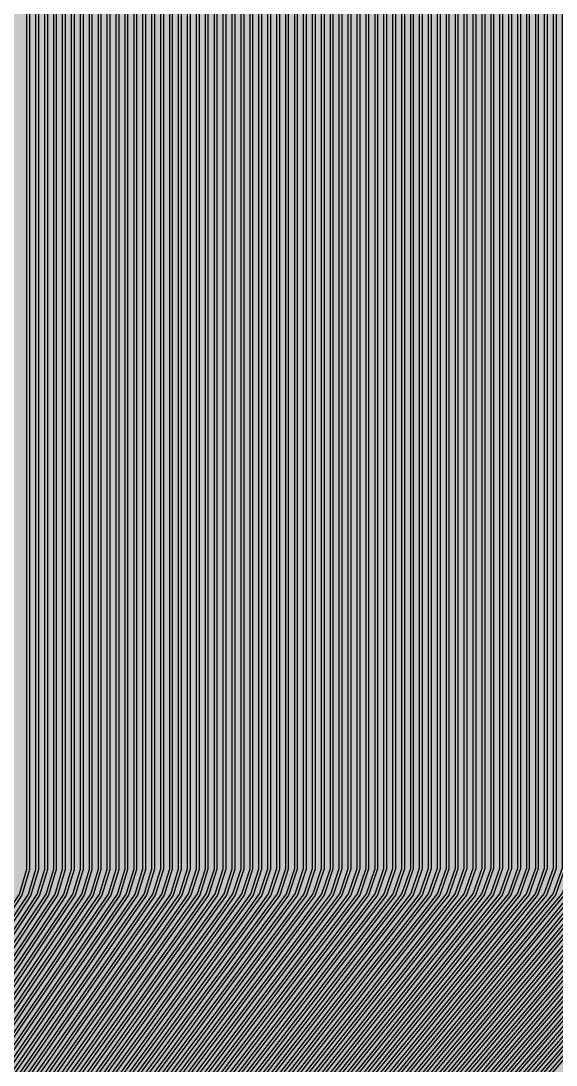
# Model space of a CAD drawing. Header units: metres. Extents: x -7231 to 10969, y -37556 to 1873.
# Drawn here: x 3484 to 3904, y -17775 to -16956 of the extents above; entities that cross this region are included whole.
import ezdxf

# ---------------------------------------------------------------- set-up
doc = ezdxf.new("R2010")
doc.units = ezdxf.units.M
for name, color, linetype in [('Metal1', 4, 'CONTINUOUS'), ('Metal2', 3, 'CONTINUOUS'), ('Polyimide', 7, 'CONTINUOUS')]:
    doc.layers.add(name, color=color, linetype=linetype)

msp = doc.modelspace()

# ---------------------------------------------------------------- hatches: boundary and pattern name
at = {"layer": 'Polyimide'}
msp.add_hatch(color=7, dxfattribs=at).paths.add_polyline_path([(4065.69, -468), (4066.67, -501.99), (4068.51, -535.99), (4071.41, -569.99), (4075.54, -603.99), (4081.04, -637.99), (4088.01, -671.99), (4096.52, -705.98), (4106.62, -739.98), (4118.33, -773.98), (4131.63, -807.98), (4146.49, -841.98), (4162.87, -875.98), (4180.68, -909.97), (4199.83, -943.97), (4220.22, -977.97), (4241.73, -1011.97), (4264.21, -1045.97), (4287.52, -1079.96), (4311.51, -1113.96), (4336.01, -1147.96), (4360.86, -1181.96), (4385.88, -1215.96), (4410.89, -1249.96), (4435.74, -1283.95), (4460.24, -1317.95), (4484.23, -1351.95), (4507.54, -1385.95), (4530.02, -1419.95), (4551.53, -1453.94), (4571.92, -1487.94), (4591.07, -1521.94), (4608.88, -1555.94), (4625.26, -1589.94), (4640.12, -1623.94), (4653.42, -1657.93), (4665.13, -1691.93), (4675.23, -1725.93), (4683.74, -1759.93), (4690.71, -1793.93), (4696.21, -1827.93), (4700.34, -1861.92), (4703.24, -1895.92), (4705.08, -1929.92), (4706.06, -1963.92), (4706.44, -1997.92), (4706.5, -2031.91), (4706.5, -4793.02), (4709.95, -4838.39), (4720.22, -4882.71), (4737.08, -4924.98), (4760.13, -4964.2), (4788.85, -4999.49), (4822.58, -5030.03), (4860.53, -5055.12), (4901.85, -5074.18), (4901.85, -5074.18), (4970.68, -5105.23), (5034.7, -5145.26), (5092.76, -5193.54), (5143.8, -5249.19), (5186.89, -5311.2), (5221.24, -5378.44), (5246.23, -5449.69), (5261.41, -5523.66), (5266.5, -5599), (5261.41, -5674.34), (5246.23, -5748.31), (5221.24, -5819.56), (5186.89, -5886.8), (5143.8, -5948.81), (5092.76, -6004.46), (5034.7, -6052.74), (4970.68, -6092.77), (4901.85, -6123.82), (4860.53, -6142.88), (4822.58, -6167.97), (4788.85, -6198.51), (4760.13, -6233.8), (4737.08, -6273.02), (4720.22, -6315.29), (4709.95, -6359.61), (4706.5, -6404.98), (4706.5, -9221.52), (4709.95, -9266.88), (4720.22, -9311.21), (4737.08, -9353.47), (4760.13, -9392.7), (4788.85, -9427.98), (4822.58, -9458.52), (4860.53, -9483.61), (4901.85, -9502.67), (4970.68, -9533.72), (5034.7, -9573.75), (5092.76, -9622.03), (5143.8, -9677.68), (5186.89, -9739.69), (5221.24, -9806.94), (5246.23, -9878.19), (5261.41, -9952.16), (5266.5, -10027.49), (5261.41, -10102.83), (5246.23, -10176.8), (5221.24, -10248.05), (5186.89, -10315.3), (5143.8, -10377.31), (5092.76, -10432.96), (5034.7, -10481.24), (4970.68, -10521.27), (4901.85, -10552.32), (4860.53, -10571.38), (4822.58, -10596.46), (4788.85, -10627), (4760.13, -10662.29), (4737.08, -10701.52), (4720.22, -10743.78), (4709.95, -10788.1), (4706.5, -10833.47), (4706.5, -13650.01), (4709.95, -13695.38), (4720.22, -13739.7), (4737.08, -13781.96), (4760.13, -13821.19), (4788.85, -13856.48), (4822.58, -13887.02), (4860.53, -13912.11), (4901.85, -13931.17), (4970.68, -13962.22), (5034.7, -14002.25), (5092.76, -14050.53), (5143.8, -14106.18), (5186.89, -14168.19), (5221.24, -14235.43), (5246.23, -14306.68), (5261.41, -14380.65), (5266.5, -14455.99), (5261.41, -14531.33), (5246.23, -14605.29), (5221.24, -14676.55), (5186.89, -14743.79), (5143.8, -14805.8), (5092.76, -14861.45), (5034.7, -14909.73), (4970.68, -14949.76), (4901.85, -14980.81), (4860.53, -14999.87), (4822.58, -15024.96), (4788.85, -15055.5), (4760.13, -15090.79), (4737.08, -15130.01), (4720.22, -15172.27), (4709.95, -15216.6), (4706.5, -15261.97), (4706.5, -15455.99), (4720.95, -15750.04), (4764.14, -16041.26), (4835.68, -16326.84), (4934.86, -16604.04), (5060.74, -16870.18), (5212.09, -17122.7), (5387.47, -17359.17), (5585.18, -17577.31), (5803.32, -17775.02), (6039.79, -17950.4), (6292.31, -18101.75), (6558.45, -18227.63), (6835.65, -18326.81), (7121.23, -18398.34), (7412.45, -18441.54), (7706.5, -18455.99), (9969.01, -18455.99), (10047.42, -18459.84), (10125.08, -18471.36), (10201.23, -18490.44), (10275.15, -18516.89), (10346.12, -18550.45), (10413.46, -18590.81), (10476.52, -18637.58), (10534.69, -18690.3), (10587.41, -18748.47), (10634.18, -18811.53), (10674.54, -18878.87), (10708.11, -18949.84), (10734.56, -19023.76), (10753.63, -19099.92), (10765.15, -19177.58), (10769.01, -19255.99), (10769.01, -20895.8), (10730.24, -20951.41), (10694.6, -21009.08), (10662.21, -21068.63), (10633.17, -21129.89), (10607.55, -21192.66), (10585.45, -21256.74), (10566.93, -21321.96), (10552.05, -21388.09), (10540.84, -21454.95), (10533.35, -21522.33), (10529.6, -21590.02), (10529.6, -21657.81), (10533.35, -21725.5), (10540.84, -21792.87), (10552.05, -21859.73), (10566.93, -21925.87), (10585.45, -21991.08), (10607.55, -22055.17), (10633.17, -22117.94), (10662.21, -22179.19), (10694.6, -22238.74), (10730.24, -22296.41), (10769.01, -22352.03), (10769.01, -32454.24), (10728.74, -32510.49), (10691.72, -32568.92), (10658.05, -32629.35), (10627.85, -32691.58), (10601.2, -32755.42), (10578.21, -32820.67), (10558.93, -32887.1), (10543.44, -32954.52), (10531.77, -33022.71), (10523.97, -33091.44), (10520.07, -33160.51), (10520.07, -33229.69), (10523.97, -33298.75), (10531.77, -33367.49), (10543.44, -33435.67), (10558.93, -33503.09), (10578.21, -33569.53), (10601.2, -33634.77), (10627.85, -33698.61), (10658.05, -33760.85), (10691.72, -33821.28), (10728.74, -33879.71), (10769.01, -33935.96), (10769.01, -36556), (10765.15, -36634.41), (10753.63, -36712.07), (10734.56, -36788.23), (10708.11, -36862.15), (10674.54, -36933.12), (10634.18, -37000.46), (10587.41, -37063.51), (10534.69, -37121.69), (10476.52, -37174.41), (10413.46, -37221.18), (10346.12, -37261.54), (10275.15, -37295.1), (10201.23, -37321.55), (10125.08, -37340.63), (10047.42, -37352.15), (9969.01, -37356), (-6231.01, -37356), (-6309.42, -37352.15), (-6387.08, -37340.63), (-6463.23, -37321.55), (-6537.15, -37295.1), (-6608.12, -37261.54), (-6675.46, -37221.18), (-6738.52, -37174.41), (-6796.69, -37121.69), (-6849.41, -37063.51), (-6896.18, -37000.46), (-6936.54, -36933.12), (-6970.11, -36862.15), (-6996.56, -36788.23), (-7015.63, -36712.07), (-7027.15, -36634.41), (-7031.01, -36556), (-7031.01, -33936), (-6990.74, -33879.75), (-6953.7, -33821.31), (-6920.03, -33760.88), (-6889.82, -33698.64), (-6863.18, -33634.8), (-6840.18, -33569.55), (-6820.9, -33503.11), (-6805.4, -33435.69), (-6793.74, -33367.49), (-6785.94, -33298.75), (-6782.03, -33229.68), (-6782.03, -33160.5), (-6785.94, -33091.43), (-6793.74, -33022.69), (-6805.4, -32954.5), (-6820.9, -32887.07), (-6840.18, -32820.63), (-6863.18, -32755.39), (-6889.82, -32691.54), (-6920.03, -32629.3), (-6953.7, -32568.87), (-6990.74, -32510.43), (-7031.01, -32454.18), (-7031.01, -22364.83), (-6990.74, -22308.58), (-6953.7, -22250.14), (-6920.03, -22189.71), (-6889.82, -22127.47), (-6863.18, -22063.62), (-6840.18, -21998.38), (-6820.9, -21931.94), (-6805.4, -21864.51), (-6793.74, -21796.32), (-6785.94, -21727.58), (-6782.03, -21658.51), (-6782.03, -21589.33), (-6785.94, -21520.26), (-6793.74, -21451.52), (-6805.4, -21383.32), (-6820.9, -21315.9), (-6840.18, -21249.46), (-6863.18, -21184.21), (-6889.82, -21120.37), (-6920.03, -21058.13), (-6953.7, -20997.7), (-6990.74, -20939.26), (-7031.01, -20883.01), (-7031.01, -19255.99), (-7027.15, -19177.58), (-7015.63, -19099.92), (-6996.56, -19023.76), (-6970.11, -18949.84), (-6936.54, -18878.87), (-6896.18, -18811.53), (-6849.41, -18748.47), (-6796.69, -18690.3), (-6738.52, -18637.58), (-6675.46, -18590.81), (-6608.12, -18550.45), (-6537.15, -18516.89), (-6463.23, -18490.44), (-6387.08, -18471.36), (-6309.42, -18459.84), (-6231.01, -18455.99), (-3968.5, -18455.99), (-3674.45, -18441.54), (-3383.23, -18398.34), (-3097.65, -18326.81), (-2820.45, -18227.63), (-2554.31, -18101.75), (-2301.79, -17950.4), (-2065.32, -17775.02), (-1847.18, -17577.31), (-1649.47, -17359.17), (-1474.09, -17122.7), (-1322.74, -16870.18), (-1196.86, -16604.04), (-1097.68, -16326.84), (-1026.14, -16041.26), (-982.95, -15750.04), (-968.5, -15455.99), (-968.5, -15261.97), (-971.95, -15216.6), (-982.22, -15172.27), (-999.08, -15130.01), (-1022.13, -15090.79), (-1050.85, -15055.5), (-1084.58, -15024.96), (-1122.53, -14999.87), (-1163.85, -14980.81), (-1232.68, -14949.76), (-1296.7, -14909.73), (-1354.76, -14861.45), (-1405.8, -14805.8), (-1448.89, -14743.79), (-1483.24, -14676.55), (-1508.23, -14605.29), (-1523.41, -14531.33), (-1528.5, -14455.99), (-1523.41, -14380.65), (-1508.23, -14306.68), (-1483.24, -14235.43), (-1448.89, -14168.19), (-1405.8, -14106.18), (-1354.76, -14050.53), (-1296.7, -14002.25), (-1232.68, -13962.22), (-1163.85, -13931.17), (-1122.53, -13912.11), (-1084.58, -13887.02), (-1050.85, -13856.48), (-1022.13, -13821.19), (-999.08, -13781.96), (-982.22, -13739.7), (-971.95, -13695.38), (-968.5, -13650.01), (-968.5, -12309.64), (-971.95, -12264.27), (-982.22, -12219.94), (-999.08, -12177.68), (-1022.13, -12138.46), (-1050.85, -12103.17), (-1084.58, -12072.63), (-1122.53, -12047.54), (-1163.85, -12028.48), (-1232.68, -11997.43), (-1296.7, -11957.4), (-1354.76, -11909.12), (-1405.8, -11853.47), (-1448.89, -11791.46), (-1483.24, -11724.22), (-1508.23, -11652.96), (-1523.41, -11579), (-1528.5, -11503.66), (-1523.41, -11428.32), (-1508.23, -11354.35), (-1483.24, -11283.1), (-1448.89, -11215.86), (-1405.8, -11153.85), (-1354.76, -11098.2), (-1296.7, -11049.92), (-1232.68, -11009.89), (-1163.85, -10978.84), (-1122.53, -10959.78), (-1084.58, -10934.69), (-1050.85, -10904.15), (-1022.13, -10868.86), (-999.08, -10829.63), (-982.22, -10787.37), (-971.95, -10743.05), (-968.5, -10697.68), (-968.5, -9357.31), (-971.95, -9311.94), (-982.22, -9267.62), (-999.08, -9225.35), (-1022.13, -9186.13), (-1050.85, -9150.84), (-1084.58, -9120.3), (-1122.53, -9095.21), (-1163.85, -9076.15), (-1163.85, -9076.15), (-1232.68, -9045.1), (-1296.7, -9005.07), (-1354.76, -8956.79), (-1405.8, -8901.14), (-1448.89, -8839.13), (-1483.24, -8771.89), (-1508.23, -8700.64), (-1523.41, -8626.67), (-1528.5, -8551.33), (-1523.41, -8475.99), (-1508.23, -8402.02), (-1483.24, -8330.77), (-1448.89, -8263.53), (-1405.8, -8201.52), (-1354.76, -8145.87), (-1296.7, -8097.59), (-1232.68, -8057.56), (-1163.85, -8026.51), (-1163.85, -8026.51), (-1122.53, -8007.45), (-1084.58, -7982.36), (-1050.85, -7951.82), (-1022.13, -7916.53), (-999.08, -7877.31), (-982.22, -7835.04), (-971.95, -7790.72), (-968.5, -7745.35), (-968.5, -6404.98), (-971.95, -6359.61), (-982.22, -6315.29), (-999.08, -6273.02), (-1022.13, -6233.8), (-1050.85, -6198.51), (-1084.58, -6167.97), (-1122.53, -6142.88), (-1163.85, -6123.82), (-1163.85, -6123.82), (-1232.68, -6092.77), (-1296.7, -6052.74), (-1354.76, -6004.46), (-1405.8, -5948.81), (-1448.89, -5886.8), (-1483.24, -5819.56), (-1508.23, -5748.31), (-1523.41, -5674.34), (-1528.5, -5599), (-1523.41, -5523.66), (-1508.23, -5449.69), (-1483.24, -5378.44), (-1448.89, -5311.2), (-1405.8, -5249.19), (-1354.76, -5193.54), (-1296.7, -5145.26), (-1232.68, -5105.23), (-1163.85, -5074.18), (-1163.85, -5074.18), (-1122.53, -5055.12), (-1084.58, -5030.03), (-1050.85, -4999.49), (-1022.13, -4964.2), (-999.08, -4924.98), (-982.22, -4882.71), (-971.95, -4838.39), (-968.5, -4793.02), (-968.5, -2031.91), (-968.44, -1997.92), (-968.06, -1963.92), (-967.05, -1929.92), (-965.18, -1895.92), (-962.22, -1861.92), (-958.01, -1827.93), (-952.41, -1793.93), (-945.31, -1759.93), (-936.64, -1725.93), (-926.35, -1691.93), (-914.43, -1657.93), (-900.88, -1623.94), (-885.74, -1589.94), (-869.05, -1555.94), (-850.91, -1521.94), (-831.4, -1487.94), (-810.63, -1453.94), (-788.72, -1419.95), (-765.82, -1385.95), (-742.07, -1351.95), (-717.63, -1317.95), (-692.67, -1283.95), (-667.36, -1249.96), (-641.88, -1215.96), (-616.39, -1181.96), (-591.08, -1147.96), (-566.12, -1113.96), (-541.68, -1079.96), (-517.93, -1045.97), (-495.03, -1011.97), (-473.12, -977.97), (-452.35, -943.97), (-432.84, -909.97), (-414.7, -875.98), (-398.01, -841.98), (-382.87, -807.98), (-369.32, -773.98), (-357.4, -739.98), (-347.11, -705.98), (-338.44, -671.99), (-331.34, -637.99), (-325.74, -603.99), (-321.53, -569.99), (-318.57, -535.99), (-316.7, -501.99), (-315.69, -468), (-315.31, -434), (-315.25, -400), (-315.25, 401), (-315.25, 451), (-315.25, 1644), (-270.25, 1644), (-270.03, 1637.13), (-269.35, 1630.29), (-268.23, 1623.52), (-266.67, 1616.82), (-264.68, 1610.25), (-262.26, 1603.82), (-259.42, 1597.56), (-256.18, 1591.5), (-252.55, 1585.67), (-248.55, 1580.08), (-244.19, 1574.77), (-239.5, 1569.75), (-234.48, 1565.06), (-229.17, 1560.7), (-223.58, 1556.7), (-217.75, 1553.07), (-211.69, 1549.83), (-205.43, 1546.99), (-199, 1544.57), (-192.43, 1542.58), (-185.73, 1541.02), (-178.96, 1539.9), (-172.12, 1539.22), (-165.25, 1539), (-158.38, 1539.22), (-151.54, 1539.9), (-144.77, 1541.02), (-138.07, 1542.58), (-131.5, 1544.57), (-125.07, 1546.99), (-118.81, 1549.83), (-112.75, 1553.07), (-106.92, 1556.7), (-101.33, 1560.7), (-96.02, 1565.06), (-91, 1569.75), (-86.31, 1574.77), (-81.95, 1580.08), (-77.95, 1585.67), (-74.32, 1591.5), (-71.08, 1597.56), (-68.24, 1603.82), (-65.82, 1610.25), (-63.83, 1616.82), (-62.27, 1623.52), (-61.15, 1630.29), (-60.47, 1637.13), (-60.25, 1644), (1853, 1644), (1853, 1573), (3815.25, 1573), (3815.46, 1579.54), (3816.11, 1586.05), (3817.17, 1592.51), (3818.66, 1598.88), (3820.56, 1605.14), (3822.86, 1611.27), (3825.56, 1617.23), (3828.65, 1623), (3832.1, 1628.56), (3835.91, 1633.88), (3840.07, 1638.93), (3844.54, 1643.71), (3849.32, 1648.18), (3854.37, 1652.34), (3859.69, 1656.15), (3865.25, 1659.6), (3871.02, 1662.69), (3876.98, 1665.39), (3883.11, 1667.69), (3889.37, 1669.59), (3895.74, 1671.08), (3902.2, 1672.14), (3908.71, 1672.79), (3915.25, 1673), (3921.79, 1672.79), (3928.3, 1672.14), (3934.76, 1671.08), (3941.13, 1669.59), (3947.39, 1667.69), (3953.52, 1665.39), (3959.48, 1662.69), (3965.25, 1659.6), (3970.81, 1656.15), (3976.13, 1652.34), (3981.18, 1648.18), (3985.96, 1643.71), (3990.43, 1638.93), (3994.59, 1633.88), (3998.4, 1628.56), (4001.85, 1623), (4004.94, 1617.23), (4007.64, 1611.27), (4009.94, 1605.14), (4011.84, 1598.88), (4013.33, 1592.51), (4014.39, 1586.05), (4015.04, 1579.54), (4015.25, 1573), (4065.25, 1573), (4065.25, 451), (4065.25, 401), (4065.25, -400), (4065.31, -434), (4065.69, -468)])

# ---------------------------------------------------------------- linework, layer by layer
at = {"layer": 'Metal1'}
for points in [[(3392.21, -17788.87), (3406.99, -17766.37), (3421.77, -17743.87), (3436.55, -17721.37), (3451.33, -17698.87), (3466.11, -17676.37), (3480.89, -17653.87), (3489.67, -17640.49), (3495.5, -17621), (3495.5, -16631.91), (3497.5, -16631.91), (3497.5, -17621.29), (3491.5, -17641.34), (3482.56, -17654.96), (3467.78, -17677.47), (3453, -17699.97), (3438.22, -17722.47), (3423.44, -17744.97), (3408.66, -17767.47), (3393.88, -17789.97)], [(3405.32, -17788.87), (3420.23, -17766.37), (3435.14, -17743.87), (3450.04, -17721.37), (3464.95, -17698.86), (3479.85, -17676.36), (3494.76, -17653.86), (3503.62, -17640.49), (3509.5, -17620.97), (3509.5, -16631.91), (3511.5, -16631.91), (3511.5, -17621.27), (3505.45, -17641.34), (3496.43, -17654.97), (3481.52, -17677.47), (3466.62, -17699.97), (3451.71, -17722.47), (3436.8, -17744.97), (3421.9, -17767.47), (3406.99, -17789.97)], [(3418.44, -17788.86), (3433.47, -17766.36), (3448.5, -17743.86), (3463.54, -17721.36), (3478.57, -17698.86), (3493.6, -17676.36), (3508.64, -17653.86), (3517.57, -17640.48), (3523.5, -17620.94), (3523.5, -16631.91), (3525.5, -16631.91), (3525.5, -17621.24), (3519.4, -17641.35), (3510.3, -17654.97), (3495.26, -17677.47), (3480.23, -17699.97), (3465.2, -17722.47), (3450.16, -17744.97), (3435.13, -17767.47), (3420.1, -17789.98)], [(3431.55, -17788.86), (3446.71, -17766.36), (3461.87, -17743.86), (3477.03, -17721.36), (3492.19, -17698.86), (3507.35, -17676.36), (3522.51, -17653.86), (3531.52, -17640.48), (3537.5, -17620.91), (3537.5, -16631.91), (3539.5, -16631.91), (3539.5, -17621.21), (3533.35, -17641.35), (3524.17, -17654.97), (3509.01, -17677.47), (3493.85, -17699.98), (3478.69, -17722.48), (3463.53, -17744.98), (3448.37, -17767.48), (3433.21, -17789.98)], [(3444.66, -17788.86), (3459.95, -17766.36), (3475.23, -17743.86), (3490.52, -17721.36), (3505.81, -17698.85), (3521.1, -17676.35), (3536.39, -17653.85), (3545.47, -17640.48), (3551.5, -17620.88), (3551.5, -16631.91), (3553.5, -16631.91), (3553.5, -17621.18), (3547.3, -17641.35), (3538.04, -17654.98), (3522.75, -17677.48), (3507.46, -17699.98), (3492.18, -17722.48), (3476.89, -17744.98), (3461.6, -17767.48), (3446.31, -17789.98)], [(3457.77, -17788.85), (3473.19, -17766.35), (3488.6, -17743.85), (3504.02, -17721.35), (3519.43, -17698.85), (3534.85, -17676.35), (3550.26, -17653.85), (3559.42, -17640.47), (3565.5, -17620.85), (3565.5, -16631.91), (3567.5, -16631.91), (3567.5, -17621.16), (3561.24, -17641.36), (3551.91, -17654.98), (3536.5, -17677.48), (3521.08, -17699.98), (3505.67, -17722.48), (3490.25, -17744.98), (3474.84, -17767.48), (3459.42, -17789.98)], [(3470.88, -17788.85), (3486.43, -17766.35), (3501.97, -17743.85), (3517.51, -17721.35), (3533.05, -17698.85), (3548.59, -17676.35), (3564.14, -17653.85), (3573.37, -17640.47), (3579.5, -17620.82), (3579.5, -16631.91), (3581.5, -16631.91), (3581.5, -17621.13), (3575.19, -17641.36), (3565.78, -17654.98), (3550.24, -17677.48), (3534.7, -17699.99), (3519.16, -17722.49), (3503.61, -17744.99), (3488.07, -17767.49), (3472.53, -17789.99)], [(3484, -17788.85), (3499.67, -17766.35), (3515.33, -17743.85), (3531, -17721.35), (3546.67, -17698.85), (3562.34, -17676.34), (3578.01, -17653.84), (3587.32, -17640.47), (3593.5, -17620.79), (3593.5, -16631.91), (3595.5, -16631.91), (3595.5, -17621.1), (3589.14, -17641.36), (3579.65, -17654.99), (3563.98, -17677.49), (3548.31, -17699.99), (3532.64, -17722.49), (3516.98, -17744.99), (3501.31, -17767.49), (3485.64, -17789.99)], [(3497.11, -17788.84), (3512.9, -17766.34), (3528.7, -17743.84), (3544.5, -17721.34), (3560.29, -17698.84), (3576.09, -17676.34), (3591.89, -17653.84), (3601.27, -17640.47), (3607.5, -17620.76), (3607.5, -16631.91), (3609.5, -16631.91), (3609.5, -17621.07), (3603.09, -17641.36), (3593.52, -17654.99), (3577.73, -17677.49), (3561.93, -17699.99), (3546.13, -17722.49), (3530.34, -17744.99), (3514.54, -17767.49), (3498.75, -17789.99)], [(3510.22, -17788.84), (3526.14, -17766.34), (3542.07, -17743.84), (3557.99, -17721.34), (3573.91, -17698.84), (3589.84, -17676.34), (3605.76, -17653.84), (3615.22, -17640.46), (3621.5, -17620.73), (3621.5, -16631.91), (3623.5, -16631.91), (3623.5, -17621.04), (3617.04, -17641.37), (3607.39, -17654.99), (3591.47, -17677.49), (3575.55, -17699.99), (3559.62, -17722.5), (3543.7, -17745), (3527.78, -17767.5), (3511.85, -17790)], [(3523.33, -17788.84), (3539.38, -17766.34), (3555.43, -17743.84), (3571.48, -17721.34), (3587.53, -17698.84), (3603.59, -17676.34), (3619.64, -17653.83), (3629.18, -17640.46), (3635.5, -17620.7), (3635.5, -16631.91), (3637.5, -16631.91), (3637.5, -17621.02), (3630.98, -17641.37), (3621.26, -17655), (3605.21, -17677.5), (3589.16, -17700), (3573.11, -17722.5), (3557.06, -17745), (3541.01, -17767.5), (3524.96, -17790)], [(3536.45, -17788.84), (3552.62, -17766.34), (3568.8, -17743.83), (3584.98, -17721.33), (3601.16, -17698.83), (3617.33, -17676.33), (3633.51, -17653.83), (3643.13, -17640.46), (3649.5, -17620.67), (3649.5, -16631.91), (3651.5, -16631.91), (3651.5, -17620.99), (3644.93, -17641.37), (3635.13, -17655), (3618.96, -17677.5), (3602.78, -17700), (3586.6, -17722.5), (3570.42, -17745), (3554.25, -17767.5), (3538.07, -17790)], [(3549.56, -17788.83), (3565.86, -17766.33), (3582.17, -17743.83), (3598.47, -17721.33), (3614.78, -17698.83), (3631.08, -17676.33), (3647.39, -17653.83), (3657.08, -17640.46), (3663.5, -17620.64), (3663.5, -16631.91), (3665.5, -16631.91), (3665.5, -17620.96), (3658.88, -17641.37), (3649.01, -17655), (3632.7, -17677.5), (3616.4, -17700), (3600.09, -17722.5), (3583.79, -17745), (3567.48, -17767.51), (3551.18, -17790.01)], [(3562.67, -17788.83), (3579.1, -17766.33), (3595.53, -17743.83), (3611.97, -17721.33), (3628.4, -17698.83), (3644.83, -17676.33), (3661.26, -17653.83), (3671.03, -17640.45), (3677.5, -17620.61), (3677.5, -16631.91), (3679.5, -16631.91), (3679.5, -17620.93), (3672.83, -17641.38), (3662.88, -17655.01), (3646.44, -17677.51), (3630.01, -17700.01), (3613.58, -17722.51), (3597.15, -17745.01), (3580.72, -17767.51), (3564.29, -17790.01)], [(3575.78, -17788.83), (3592.34, -17766.33), (3608.9, -17743.83), (3625.46, -17721.32), (3642.02, -17698.82), (3658.58, -17676.32), (3675.14, -17653.82), (3684.98, -17640.45), (3691.5, -17620.58), (3691.5, -16631.91), (3693.5, -16631.91), (3693.5, -17620.9), (3686.78, -17641.38), (3676.75, -17655.01), (3660.19, -17677.51), (3643.63, -17700.01), (3627.07, -17722.51), (3610.51, -17745.01), (3593.95, -17767.51), (3577.39, -17790.01)], [(3588.89, -17788.82), (3605.58, -17766.32), (3622.27, -17743.82), (3638.95, -17721.32), (3655.64, -17698.82), (3672.32, -17676.32), (3689.01, -17653.82), (3698.93, -17640.45), (3705.5, -17620.55), (3705.5, -16631.91), (3707.5, -16631.91), (3707.5, -17620.87), (3700.72, -17641.38), (3690.62, -17655.01), (3673.93, -17677.51), (3657.25, -17700.01), (3640.56, -17722.51), (3623.87, -17745.01), (3607.19, -17767.51), (3590.5, -17790.02)], [(3602.01, -17788.82), (3618.82, -17766.32), (3635.63, -17743.82), (3652.45, -17721.32), (3669.26, -17698.82), (3686.07, -17676.32), (3702.89, -17653.82), (3712.88, -17640.45), (3719.5, -17620.52), (3719.5, -16631.91), (3721.5, -16631.91), (3721.5, -17620.84), (3714.67, -17641.38), (3704.49, -17655.01), (3687.67, -17677.51), (3670.86, -17700.02), (3654.05, -17722.52), (3637.24, -17745.02), (3620.42, -17767.52), (3603.61, -17790.02)], [(3615.12, -17788.82), (3632.06, -17766.32), (3649, -17743.82), (3665.94, -17721.32), (3682.88, -17698.82), (3699.82, -17676.31), (3716.76, -17653.81), (3726.83, -17640.44), (3733.5, -17620.49), (3733.5, -16631.91), (3735.5, -16631.91), (3735.5, -17620.81), (3728.62, -17641.39), (3718.36, -17655.02), (3701.42, -17677.52), (3684.48, -17700.02), (3667.54, -17722.52), (3650.6, -17745.02), (3633.66, -17767.52), (3616.72, -17790.02)], [(3628.23, -17788.82), (3645.3, -17766.31), (3662.37, -17743.81), (3679.43, -17721.31), (3696.5, -17698.81), (3713.57, -17676.31), (3730.64, -17653.81), (3740.78, -17640.44), (3747.5, -17620.45), (3747.5, -16631.91), (3749.5, -16631.91), (3749.5, -17620.78), (3742.57, -17641.39), (3732.23, -17655.02), (3715.16, -17677.52), (3698.09, -17700.02), (3681.03, -17722.52), (3663.96, -17745.02), (3646.89, -17767.52), (3629.82, -17790.02)], [(3641.34, -17788.81), (3658.54, -17766.31), (3675.73, -17743.81), (3692.93, -17721.31), (3710.12, -17698.81), (3727.32, -17676.31), (3744.51, -17653.81), (3754.73, -17640.44), (3761.5, -17620.42), (3761.5, -16631.91), (3763.5, -16631.91), (3763.5, -17620.75), (3756.52, -17641.39), (3746.1, -17655.02), (3728.91, -17677.52), (3711.71, -17700.02), (3694.52, -17722.52), (3677.32, -17745.03), (3660.13, -17767.53), (3642.93, -17790.03)], [(3654.46, -17788.81), (3671.78, -17766.31), (3689.1, -17743.81), (3706.42, -17721.31), (3723.74, -17698.81), (3741.06, -17676.31), (3758.39, -17653.81), (3768.68, -17640.44), (3775.5, -17620.39), (3775.5, -16631.91), (3777.5, -16631.91), (3777.5, -17620.72), (3770.46, -17641.39), (3759.97, -17655.03), (3742.65, -17677.53), (3725.33, -17700.03), (3708.01, -17722.53), (3690.68, -17745.03), (3673.36, -17767.53), (3656.04, -17790.03)], [(3667.57, -17788.81), (3685.02, -17766.31), (3702.47, -17743.81), (3719.91, -17721.3), (3737.36, -17698.8), (3754.81, -17676.3), (3772.26, -17653.8), (3782.63, -17640.43), (3789.5, -17620.36), (3789.5, -16631.91), (3791.5, -16631.91), (3791.5, -17620.69), (3784.41, -17641.4), (3773.84, -17655.03), (3756.39, -17677.53), (3738.94, -17700.03), (3721.49, -17722.53), (3704.05, -17745.03), (3686.6, -17767.53), (3669.15, -17790.03)], [(3680.68, -17788.8), (3698.26, -17766.3), (3715.83, -17743.8), (3733.41, -17721.3), (3750.98, -17698.8), (3768.56, -17676.3), (3786.14, -17653.8), (3796.58, -17640.43), (3803.5, -17620.33), (3803.5, -16631.91), (3805.5, -16631.91), (3805.5, -17620.66), (3798.36, -17641.4), (3787.71, -17655.03), (3770.14, -17677.53), (3752.56, -17700.03), (3734.98, -17722.53), (3717.41, -17745.03), (3699.83, -17767.53), (3682.26, -17790.04)], [(3693.79, -17788.8), (3711.5, -17766.3), (3729.2, -17743.8), (3746.9, -17721.3), (3764.6, -17698.8), (3782.31, -17676.3), (3800.01, -17653.8), (3810.53, -17640.43), (3817.5, -17620.29), (3817.5, -16631.91), (3819.5, -16631.91), (3819.5, -17620.63), (3812.31, -17641.4), (3801.58, -17655.03), (3783.88, -17677.53), (3766.18, -17700.04), (3748.47, -17722.54), (3730.77, -17745.04), (3713.07, -17767.54), (3695.36, -17790.04)], [(3706.9, -17788.8), (3724.73, -17766.3), (3742.57, -17743.8), (3760.4, -17721.3), (3778.23, -17698.8), (3796.06, -17676.29), (3813.89, -17653.79), (3824.48, -17640.43), (3831.5, -17620.26), (3831.5, -16631.91), (3833.5, -16631.91), (3833.5, -17620.6), (3826.26, -17641.4), (3815.45, -17655.04), (3797.62, -17677.54), (3779.79, -17700.04), (3761.96, -17722.54), (3744.13, -17745.04), (3726.3, -17767.54), (3708.47, -17790.04)], [(3720.02, -17788.8), (3737.97, -17766.29), (3755.93, -17743.79), (3773.89, -17721.29), (3791.85, -17698.79), (3809.8, -17676.29), (3827.76, -17653.79), (3838.43, -17640.42), (3845.5, -17620.23), (3845.5, -16631.91), (3847.5, -16631.91), (3847.5, -17620.57), (3840.2, -17641.41), (3829.32, -17655.04), (3811.37, -17677.54), (3793.41, -17700.04), (3775.45, -17722.54), (3757.49, -17745.04), (3739.54, -17767.54), (3721.58, -17790.04)], [(3733.13, -17788.79), (3751.21, -17766.29), (3769.3, -17743.79), (3787.38, -17721.29), (3805.47, -17698.79), (3823.55, -17676.29), (3841.64, -17653.79), (3852.38, -17640.42), (3859.5, -17620.2), (3859.5, -16631.91), (3861.5, -16631.91), (3861.5, -17620.54), (3854.15, -17641.41), (3843.19, -17655.04), (3825.11, -17677.54), (3807.03, -17700.04), (3788.94, -17722.54), (3770.86, -17745.04), (3752.77, -17767.55), (3734.69, -17790.05)], [(3746.24, -17788.79), (3764.45, -17766.29), (3782.66, -17743.79), (3800.88, -17721.29), (3819.09, -17698.79), (3837.3, -17676.29), (3855.51, -17653.79), (3866.33, -17640.42), (3873.5, -17620.16), (3873.5, -16631.91), (3875.5, -16631.91), (3875.5, -17620.51), (3868.1, -17641.41), (3857.07, -17655.04), (3838.85, -17677.55), (3820.64, -17700.05), (3802.43, -17722.55), (3784.22, -17745.05), (3766.01, -17767.55), (3747.8, -17790.05)], [(3759.35, -17788.79), (3777.69, -17766.29), (3796.03, -17743.79), (3814.37, -17721.29), (3832.71, -17698.78), (3851.05, -17676.28), (3869.39, -17653.78), (3880.28, -17640.42), (3887.5, -17620.13), (3887.5, -16631.91), (3889.5, -16631.91), (3889.5, -17620.48), (3882.05, -17641.41), (3870.94, -17655.05), (3852.6, -17677.55), (3834.26, -17700.05), (3815.92, -17722.55), (3797.58, -17745.05), (3779.24, -17767.55), (3760.9, -17790.05)], [(3772.47, -17788.79), (3790.93, -17766.28), (3809.4, -17743.78), (3827.86, -17721.28), (3846.33, -17698.78), (3864.8, -17676.28), (3883.26, -17653.78), (3894.23, -17640.41), (3901.5, -17620.1), (3901.5, -16631.91), (3903.5, -16631.91), (3903.5, -17620.45), (3896, -17641.42), (3884.81, -17655.05), (3866.34, -17677.55), (3847.88, -17700.05), (3829.41, -17722.55), (3810.94, -17745.05), (3792.48, -17767.55), (3774.01, -17790.05)], [(3785.58, -17788.78), (3804.17, -17766.28), (3822.76, -17743.78), (3841.36, -17721.28), (3859.95, -17698.78), (3878.54, -17676.28), (3897.14, -17653.78), (3908.18, -17640.41), (3915.5, -17620.06), (3915.5, -16631.91), (3917.5, -16631.91), (3917.5, -17620.41), (3909.94, -17641.42), (3898.68, -17655.05), (3880.08, -17677.55), (3861.49, -17700.05), (3842.9, -17722.55), (3824.31, -17745.06), (3805.71, -17767.56), (3787.12, -17790.06)], [(3798.69, -17788.78), (3817.41, -17766.28), (3836.13, -17743.78), (3854.85, -17721.28), (3873.57, -17698.78), (3892.29, -17676.28), (3911.01, -17653.78), (3922.13, -17640.41), (3929.5, -17620.03), (3929.5, -16631.91), (3931.5, -16631.91), (3931.5, -17620.38), (3923.89, -17641.42), (3912.55, -17655.05), (3893.83, -17677.56), (3875.11, -17700.06), (3856.39, -17722.56), (3837.67, -17745.06), (3818.95, -17767.56), (3800.23, -17790.06)], [(3811.8, -17788.78), (3830.65, -17766.28), (3849.5, -17743.78), (3868.34, -17721.28), (3887.19, -17698.77), (3906.04, -17676.27), (3924.89, -17653.77), (3936.08, -17640.41), (3943.5, -17620), (3943.5, -16631.91), (3945.5, -16631.91), (3945.5, -17620.35), (3937.84, -17641.42), (3926.42, -17655.06), (3907.57, -17677.56), (3888.72, -17700.06), (3869.88, -17722.56), (3851.03, -17745.06), (3832.18, -17767.56), (3813.34, -17790.06)], [(3824.91, -17788.77), (3843.89, -17766.27), (3862.86, -17743.77), (3881.84, -17721.27), (3900.81, -17698.77), (3919.79, -17676.27), (3938.76, -17653.77), (3950.03, -17640.41), (3957.5, -17619.96), (3957.5, -16631.91), (3959.5, -16631.91), (3959.5, -17620.32), (3951.79, -17641.42), (3940.29, -17655.06), (3921.32, -17677.56), (3902.34, -17700.06), (3883.37, -17722.56), (3864.39, -17745.06), (3845.42, -17767.56), (3826.44, -17790.06)], [(3838.03, -17788.77), (3857.13, -17766.27), (3876.23, -17743.77), (3895.33, -17721.27), (3914.43, -17698.77), (3933.53, -17676.27), (3952.64, -17653.77), (3963.98, -17640.4), (3971.5, -17619.93), (3971.5, -16631.91), (3973.5, -16631.91), (3973.5, -17620.29), (3965.74, -17641.43), (3954.16, -17655.06), (3935.06, -17677.56), (3915.96, -17700.06), (3896.86, -17722.56), (3877.75, -17745.07), (3858.65, -17767.57), (3839.55, -17790.07)], [(3851.14, -17788.77), (3870.37, -17766.27), (3889.6, -17743.77), (3908.83, -17721.27), (3928.05, -17698.77), (3947.28, -17676.27), (3966.51, -17653.77), (3977.93, -17640.4), (3985.5, -17619.9), (3985.5, -16631.91), (3987.5, -16631.91), (3987.5, -17620.25), (3979.68, -17641.43), (3968.03, -17655.07), (3948.8, -17677.57), (3929.57, -17700.07), (3910.35, -17722.57), (3891.12, -17745.07), (3871.89, -17767.57), (3852.66, -17790.07)], [(3864.25, -17788.77), (3883.61, -17766.27), (3902.96, -17743.77), (3922.32, -17721.27), (3941.67, -17698.76), (3961.03, -17676.26), (3980.39, -17653.76), (3991.88, -17640.4), (3999.5, -17619.86), (3999.5, -16631.91), (4001.5, -16631.91), (4001.5, -17620.22), (3993.63, -17641.43), (3981.9, -17655.07), (3962.55, -17677.57), (3943.19, -17700.07), (3923.83, -17722.57), (3904.48, -17745.07), (3885.12, -17767.57), (3865.77, -17790.07)], [(3877.36, -17788.76), (3896.85, -17766.26), (3916.33, -17743.76), (3935.81, -17721.26), (3955.3, -17698.76), (3974.78, -17676.26), (3994.26, -17653.76), (4005.83, -17640.4), (4013.5, -17619.83), (4013.5, -16631.91), (4015.5, -16631.91), (4015.5, -17620.19), (4007.58, -17641.43), (3995.77, -17655.07), (3976.29, -17677.57), (3956.81, -17700.07), (3937.32, -17722.57), (3917.84, -17745.07), (3898.36, -17767.57), (3878.88, -17790.07)], [(3890.48, -17788.76), (3910.09, -17766.26), (3929.7, -17743.76), (3949.31, -17721.26), (3968.92, -17698.76), (3988.53, -17676.26), (4008.14, -17653.76), (4019.78, -17640.39), (4027.5, -17619.79), (4027.5, -16631.91), (4029.5, -16631.91), (4029.5, -17620.16), (4021.53, -17641.44), (4009.64, -17655.07), (3990.03, -17677.57), (3970.42, -17700.07), (3950.81, -17722.57), (3931.2, -17745.08), (3911.59, -17767.58), (3891.98, -17790.08)]]:
    msp.add_lwpolyline(points, dxfattribs=at)
at = {"layer": 'Metal2'}
for points in [[(3385.65, -17788.87), (3400.37, -17766.37), (3415.09, -17743.87), (3429.8, -17721.37), (3444.52, -17698.87), (3459.23, -17676.37), (3473.95, -17653.87), (3482.7, -17640.49), (3488.5, -17621.01), (3488.5, -16631.91), (3490.5, -16631.91), (3490.5, -17621.31), (3484.53, -17641.34), (3475.62, -17654.96), (3460.91, -17677.46), (3446.19, -17699.96), (3431.47, -17722.46), (3416.76, -17744.97), (3402.04, -17767.47), (3387.33, -17789.97)], [(3398.77, -17788.87), (3413.61, -17766.37), (3428.45, -17743.87), (3443.29, -17721.37), (3458.14, -17698.87), (3472.98, -17676.37), (3487.82, -17653.86), (3496.65, -17640.49), (3502.5, -17620.99), (3502.5, -16631.91), (3504.5, -16631.91), (3504.5, -17621.28), (3498.48, -17641.34), (3489.49, -17654.97), (3474.65, -17677.47), (3459.81, -17699.97), (3444.96, -17722.47), (3430.12, -17744.97), (3415.28, -17767.47), (3400.44, -17789.97)], [(3411.88, -17788.87), (3426.85, -17766.36), (3441.82, -17743.86), (3456.79, -17721.36), (3471.76, -17698.86), (3486.73, -17676.36), (3501.7, -17653.86), (3510.6, -17640.48), (3516.5, -17620.96), (3516.5, -16631.91), (3518.5, -16631.91), (3518.5, -17621.25), (3512.43, -17641.35), (3503.36, -17654.97), (3488.39, -17677.47), (3473.42, -17699.97), (3458.45, -17722.47), (3443.48, -17744.97), (3428.51, -17767.47), (3413.54, -17789.97)], [(3424.99, -17788.86), (3440.09, -17766.36), (3455.19, -17743.86), (3470.28, -17721.36), (3485.38, -17698.86), (3500.48, -17676.36), (3515.57, -17653.86), (3524.55, -17640.48), (3530.5, -17620.93), (3530.5, -16631.91), (3532.5, -16631.91), (3532.5, -17621.23), (3526.37, -17641.35), (3517.23, -17654.97), (3502.14, -17677.47), (3487.04, -17699.97), (3471.94, -17722.47), (3456.85, -17744.98), (3441.75, -17767.48), (3426.65, -17789.98)], [(3438.1, -17788.86), (3453.33, -17766.36), (3468.55, -17743.86), (3483.78, -17721.36), (3499, -17698.86), (3514.22, -17676.36), (3529.45, -17653.85), (3538.5, -17640.48), (3544.5, -17620.9), (3544.5, -16631.91), (3546.5, -16631.91), (3546.5, -17621.2), (3540.32, -17641.35), (3531.1, -17654.98), (3515.88, -17677.48), (3500.66, -17699.98), (3485.43, -17722.48), (3470.21, -17744.98), (3454.98, -17767.48), (3439.76, -17789.98)], [(3451.22, -17788.86), (3466.57, -17766.36), (3481.92, -17743.85), (3497.27, -17721.35), (3512.62, -17698.85), (3527.97, -17676.35), (3543.32, -17653.85), (3552.45, -17640.48), (3558.5, -17620.87), (3558.5, -16631.91), (3560.5, -16631.91), (3560.5, -17621.17), (3554.27, -17641.35), (3544.97, -17654.98), (3529.62, -17677.48), (3514.27, -17699.98), (3498.92, -17722.48), (3483.57, -17744.98), (3468.22, -17767.48), (3452.87, -17789.98)], [(3464.33, -17788.85), (3479.81, -17766.35), (3495.28, -17743.85), (3510.76, -17721.35), (3526.24, -17698.85), (3541.72, -17676.35), (3557.2, -17653.85), (3566.4, -17640.47), (3572.5, -17620.84), (3572.5, -16631.91), (3574.5, -16631.91), (3574.5, -17621.14), (3568.22, -17641.36), (3558.85, -17654.98), (3543.37, -17677.48), (3527.89, -17699.98), (3512.41, -17722.48), (3496.93, -17744.98), (3481.45, -17767.49), (3465.98, -17789.99)], [(3477.44, -17788.85), (3493.05, -17766.35), (3508.65, -17743.85), (3524.26, -17721.35), (3539.86, -17698.85), (3555.47, -17676.35), (3571.07, -17653.85), (3580.35, -17640.47), (3586.5, -17620.81), (3586.5, -16631.91), (3588.5, -16631.91), (3588.5, -17621.11), (3582.17, -17641.36), (3572.72, -17654.99), (3557.11, -17677.49), (3541.51, -17699.99), (3525.9, -17722.49), (3510.29, -17744.99), (3494.69, -17767.49), (3479.08, -17789.99)], [(3490.55, -17788.85), (3506.29, -17766.35), (3522.02, -17743.85), (3537.75, -17721.34), (3553.48, -17698.84), (3569.22, -17676.34), (3584.95, -17653.84), (3594.3, -17640.47), (3600.5, -17620.78), (3600.5, -16631.91), (3602.5, -16631.91), (3602.5, -17621.09), (3596.11, -17641.36), (3586.59, -17654.99), (3570.85, -17677.49), (3555.12, -17699.99), (3539.39, -17722.49), (3523.66, -17744.99), (3507.92, -17767.49), (3492.19, -17789.99)], [(3503.66, -17788.84), (3519.52, -17766.34), (3535.38, -17743.84), (3551.24, -17721.34), (3567.1, -17698.84), (3582.96, -17676.34), (3598.82, -17653.84), (3608.25, -17640.47), (3614.5, -17620.75), (3614.5, -16631.91), (3616.5, -16631.91), (3616.5, -17621.06), (3610.06, -17641.36), (3600.46, -17654.99), (3584.6, -17677.49), (3568.74, -17699.99), (3552.88, -17722.49), (3537.02, -17744.99), (3521.16, -17767.49), (3505.3, -17790)], [(3516.78, -17788.84), (3532.76, -17766.34), (3548.75, -17743.84), (3564.74, -17721.34), (3580.72, -17698.84), (3596.71, -17676.34), (3612.7, -17653.84), (3622.2, -17640.46), (3628.5, -17620.72), (3628.5, -16631.91), (3630.5, -16631.91), (3630.5, -17621.03), (3624.01, -17641.37), (3614.33, -17654.99), (3598.34, -17677.5), (3582.35, -17700), (3566.37, -17722.5), (3550.38, -17745), (3534.39, -17767.5), (3518.41, -17790)], [(3529.89, -17788.84), (3546, -17766.34), (3562.12, -17743.84), (3578.23, -17721.34), (3594.35, -17698.83), (3610.46, -17676.33), (3626.57, -17653.83), (3636.15, -17640.46), (3642.5, -17620.69), (3642.5, -16631.91), (3644.5, -16631.91), (3644.5, -17621), (3637.96, -17641.37), (3628.2, -17655), (3612.09, -17677.5), (3595.97, -17700), (3579.86, -17722.5), (3563.74, -17745), (3547.63, -17767.5), (3531.52, -17790)], [(3543, -17788.83), (3559.24, -17766.33), (3575.48, -17743.83), (3591.72, -17721.33), (3607.97, -17698.83), (3624.21, -17676.33), (3640.45, -17653.83), (3650.1, -17640.46), (3656.5, -17620.66), (3656.5, -16631.91), (3658.5, -16631.91), (3658.5, -17620.97), (3651.91, -17641.37), (3642.07, -17655), (3625.83, -17677.5), (3609.59, -17700), (3593.35, -17722.5), (3577.11, -17745), (3560.86, -17767.5), (3544.62, -17790)], [(3556.11, -17788.83), (3572.48, -17766.33), (3588.85, -17743.83), (3605.22, -17721.33), (3621.59, -17698.83), (3637.95, -17676.33), (3654.32, -17653.83), (3664.05, -17640.45), (3670.5, -17620.63), (3670.5, -16631.91), (3672.5, -16631.91), (3672.5, -17620.94), (3665.85, -17641.38), (3655.94, -17655), (3639.57, -17677.5), (3623.2, -17700.01), (3606.84, -17722.51), (3590.47, -17745.01), (3574.1, -17767.51), (3557.73, -17790.01)], [(3569.23, -17788.83), (3585.72, -17766.33), (3602.22, -17743.83), (3618.71, -17721.33), (3635.21, -17698.83), (3651.7, -17676.32), (3668.2, -17653.82), (3678, -17640.45), (3684.5, -17620.6), (3684.5, -16631.91), (3686.5, -16631.91), (3686.5, -17620.91), (3679.8, -17641.38), (3669.81, -17655.01), (3653.32, -17677.51), (3636.82, -17700.01), (3620.33, -17722.51), (3603.83, -17745.01), (3587.33, -17767.51), (3570.84, -17790.01)], [(3582.34, -17788.83), (3598.96, -17766.32), (3615.58, -17743.82), (3632.21, -17721.32), (3648.83, -17698.82), (3665.45, -17676.32), (3682.07, -17653.82), (3691.95, -17640.45), (3698.5, -17620.56), (3698.5, -16631.91), (3700.5, -16631.91), (3700.5, -17620.89), (3693.75, -17641.38), (3683.68, -17655.01), (3667.06, -17677.51), (3650.44, -17700.01), (3633.81, -17722.51), (3617.19, -17745.01), (3600.57, -17767.51), (3583.95, -17790.01)], [(3595.45, -17788.82), (3612.2, -17766.32), (3628.95, -17743.82), (3645.7, -17721.32), (3662.45, -17698.82), (3679.2, -17676.32), (3695.95, -17653.82), (3705.9, -17640.45), (3712.5, -17620.53), (3712.5, -16631.91), (3714.5, -16631.91), (3714.5, -17620.86), (3707.7, -17641.38), (3697.55, -17655.01), (3680.8, -17677.51), (3664.05, -17700.01), (3647.3, -17722.51), (3630.55, -17745.02), (3613.8, -17767.52), (3597.05, -17790.02)], [(3608.56, -17788.82), (3625.44, -17766.32), (3642.32, -17743.82), (3659.19, -17721.32), (3676.07, -17698.82), (3692.95, -17676.32), (3709.82, -17653.82), (3719.85, -17640.44), (3726.5, -17620.5), (3726.5, -16631.91), (3728.5, -16631.91), (3728.5, -17620.83), (3721.65, -17641.39), (3711.42, -17655.02), (3694.55, -17677.52), (3677.67, -17700.02), (3660.79, -17722.52), (3643.92, -17745.02), (3627.04, -17767.52), (3610.16, -17790.02)], [(3621.68, -17788.82), (3638.68, -17766.32), (3655.68, -17743.82), (3672.69, -17721.31), (3689.69, -17698.81), (3706.69, -17676.31), (3723.7, -17653.81), (3733.8, -17640.44), (3740.5, -17620.47), (3740.5, -16631.91), (3742.5, -16631.91), (3742.5, -17620.8), (3735.59, -17641.39), (3725.29, -17655.02), (3708.29, -17677.52), (3691.29, -17700.02), (3674.28, -17722.52), (3657.28, -17745.02), (3640.27, -17767.52), (3623.27, -17790.02)], [(3634.79, -17788.81), (3651.92, -17766.31), (3669.05, -17743.81), (3686.18, -17721.31), (3703.31, -17698.81), (3720.44, -17676.31), (3737.57, -17653.81), (3747.75, -17640.44), (3754.5, -17620.44), (3754.5, -16631.91), (3756.5, -16631.91), (3756.5, -17620.77), (3749.54, -17641.39), (3739.16, -17655.02), (3722.03, -17677.52), (3704.9, -17700.02), (3687.77, -17722.52), (3670.64, -17745.02), (3653.51, -17767.52), (3636.38, -17790.03)], [(3647.9, -17788.81), (3665.16, -17766.31), (3682.42, -17743.81), (3699.67, -17721.31), (3716.93, -17698.81), (3734.19, -17676.31), (3751.45, -17653.81), (3761.7, -17640.44), (3768.5, -17620.41), (3768.5, -16631.91), (3770.5, -16631.91), (3770.5, -17620.74), (3763.49, -17641.39), (3753.04, -17655.02), (3735.78, -17677.52), (3718.52, -17700.03), (3701.26, -17722.53), (3684, -17745.03), (3666.74, -17767.53), (3649.49, -17790.03)], [(3661.01, -17788.81), (3678.4, -17766.31), (3695.78, -17743.81), (3713.17, -17721.31), (3730.55, -17698.81), (3747.94, -17676.3), (3765.32, -17653.8), (3775.65, -17640.43), (3782.5, -17620.37), (3782.5, -16631.91), (3784.5, -16631.91), (3784.5, -17620.71), (3777.44, -17641.4), (3766.91, -17655.03), (3749.52, -17677.53), (3732.14, -17700.03), (3714.75, -17722.53), (3697.36, -17745.03), (3679.98, -17767.53), (3662.59, -17790.03)], [(3674.12, -17788.81), (3691.64, -17766.3), (3709.15, -17743.8), (3726.66, -17721.3), (3744.17, -17698.8), (3761.69, -17676.3), (3779.2, -17653.8), (3789.6, -17640.43), (3796.5, -17620.34), (3796.5, -16631.91), (3798.5, -16631.91), (3798.5, -17620.68), (3791.39, -17641.4), (3780.78, -17655.03), (3763.26, -17677.53), (3745.75, -17700.03), (3728.24, -17722.53), (3710.73, -17745.03), (3693.21, -17767.53), (3675.7, -17790.03)], [(3687.24, -17788.8), (3704.88, -17766.3), (3722.52, -17743.8), (3740.15, -17721.3), (3757.79, -17698.8), (3775.43, -17676.3), (3793.07, -17653.8), (3803.55, -17640.43), (3810.5, -17620.31), (3810.5, -16631.91), (3812.5, -16631.91), (3812.5, -17620.65), (3805.33, -17641.4), (3794.65, -17655.03), (3777.01, -17677.53), (3759.37, -17700.03), (3741.73, -17722.53), (3724.09, -17745.04), (3706.45, -17767.54), (3688.81, -17790.04)], [(3700.35, -17788.8), (3718.12, -17766.3), (3735.88, -17743.8), (3753.65, -17721.3), (3771.42, -17698.8), (3789.18, -17676.3), (3806.95, -17653.8), (3817.5, -17640.43), (3824.5, -17620.28), (3824.5, -16631.91), (3826.5, -16631.91), (3826.5, -17620.62), (3819.28, -17641.4), (3808.52, -17655.04), (3790.75, -17677.54), (3772.98, -17700.04), (3755.22, -17722.54), (3737.45, -17745.04), (3719.68, -17767.54), (3701.92, -17790.04)], [(3713.46, -17788.8), (3731.35, -17766.3), (3749.25, -17743.8), (3767.14, -17721.29), (3785.04, -17698.79), (3802.93, -17676.29), (3820.82, -17653.79), (3831.45, -17640.43), (3838.5, -17620.25), (3838.5, -16631.91), (3840.5, -16631.91), (3840.5, -17620.58), (3833.23, -17641.4), (3822.39, -17655.04), (3804.5, -17677.54), (3786.6, -17700.04), (3768.71, -17722.54), (3750.81, -17745.04), (3732.92, -17767.54), (3715.03, -17790.04)], [(3726.57, -17788.79), (3744.59, -17766.29), (3762.61, -17743.79), (3780.64, -17721.29), (3798.66, -17698.79), (3816.68, -17676.29), (3834.7, -17653.79), (3845.4, -17640.42), (3852.5, -17620.21), (3852.5, -16631.91), (3854.5, -16631.91), (3854.5, -17620.55), (3847.18, -17641.41), (3836.26, -17655.04), (3818.24, -17677.54), (3800.22, -17700.04), (3782.2, -17722.54), (3764.18, -17745.04), (3746.15, -17767.54), (3728.13, -17790.04)], [(3739.69, -17788.79), (3757.83, -17766.29), (3775.98, -17743.79), (3794.13, -17721.29), (3812.28, -17698.79), (3830.43, -17676.29), (3848.57, -17653.79), (3859.35, -17640.42), (3866.5, -17620.18), (3866.5, -16631.91), (3868.5, -16631.91), (3868.5, -17620.52), (3861.13, -17641.41), (3850.13, -17655.04), (3831.98, -17677.54), (3813.83, -17700.04), (3795.69, -17722.55), (3777.54, -17745.05), (3759.39, -17767.55), (3741.24, -17790.05)], [(3752.8, -17788.79), (3771.07, -17766.29), (3789.35, -17743.79), (3807.62, -17721.29), (3825.9, -17698.79), (3844.17, -17676.29), (3862.45, -17653.78), (3873.31, -17640.42), (3880.5, -17620.15), (3880.5, -16631.91), (3882.5, -16631.91), (3882.5, -17620.49), (3875.07, -17641.41), (3864, -17655.05), (3845.73, -17677.55), (3827.45, -17700.05), (3809.18, -17722.55), (3790.9, -17745.05), (3772.63, -17767.55), (3754.35, -17790.05)], [(3765.91, -17788.79), (3784.31, -17766.29), (3802.71, -17743.79), (3821.12, -17721.28), (3839.52, -17698.78), (3857.92, -17676.28), (3876.32, -17653.78), (3887.26, -17640.42), (3894.5, -17620.11), (3894.5, -16631.91), (3896.5, -16631.91), (3896.5, -17620.46), (3889.02, -17641.41), (3877.87, -17655.05), (3859.47, -17677.55), (3841.07, -17700.05), (3822.66, -17722.55), (3804.26, -17745.05), (3785.86, -17767.55), (3767.46, -17790.05)], [(3779.02, -17788.78), (3797.55, -17766.28), (3816.08, -17743.78), (3834.61, -17721.28), (3853.14, -17698.78), (3871.67, -17676.28), (3890.2, -17653.78), (3901.21, -17640.41), (3908.5, -17620.08), (3908.5, -16631.91), (3910.5, -16631.91), (3910.5, -17620.43), (3902.97, -17641.42), (3891.74, -17655.05), (3873.21, -17677.55), (3854.68, -17700.05), (3836.15, -17722.55), (3817.62, -17745.05), (3799.1, -17767.55), (3780.57, -17790.06)], [(3792.13, -17788.78), (3810.79, -17766.28), (3829.45, -17743.78), (3848.1, -17721.28), (3866.76, -17698.78), (3885.42, -17676.28), (3904.07, -17653.78), (3915.16, -17640.41), (3922.5, -17620.05), (3922.5, -16631.91), (3924.5, -16631.91), (3924.5, -17620.4), (3916.92, -17641.42), (3905.61, -17655.05), (3886.96, -17677.55), (3868.3, -17700.06), (3849.64, -17722.56), (3830.99, -17745.06), (3812.33, -17767.56), (3793.67, -17790.06)], [(3805.25, -17788.78), (3824.03, -17766.28), (3842.81, -17743.78), (3861.6, -17721.28), (3880.38, -17698.78), (3899.16, -17676.28), (3917.95, -17653.77), (3929.11, -17640.41), (3936.5, -17620.01), (3936.5, -16631.91), (3938.5, -16631.91), (3938.5, -17620.37), (3930.87, -17641.42), (3919.48, -17655.06), (3900.7, -17677.56), (3881.92, -17700.06), (3863.13, -17722.56), (3844.35, -17745.06), (3825.57, -17767.56), (3806.78, -17790.06)], [(3818.36, -17788.78), (3837.27, -17766.28), (3856.18, -17743.77), (3875.09, -17721.27), (3894, -17698.77), (3912.91, -17676.27), (3931.82, -17653.77), (3943.06, -17640.41), (3950.5, -17619.98), (3950.5, -16631.91), (3952.5, -16631.91), (3952.5, -17620.33), (3944.81, -17641.42), (3933.35, -17655.06), (3914.44, -17677.56), (3895.53, -17700.06), (3876.62, -17722.56), (3857.71, -17745.06), (3838.8, -17767.56), (3819.89, -17790.06)], [(3831.47, -17788.77), (3850.51, -17766.27), (3869.55, -17743.77), (3888.58, -17721.27), (3907.62, -17698.77), (3926.66, -17676.27), (3945.7, -17653.77), (3957.01, -17640.4), (3964.5, -17619.95), (3964.5, -16631.91), (3966.5, -16631.91), (3966.5, -17620.3), (3958.76, -17641.43), (3947.23, -17655.06), (3928.19, -17677.56), (3909.15, -17700.06), (3890.11, -17722.56), (3871.07, -17745.06), (3852.04, -17767.56), (3833, -17790.07)], [(3844.58, -17788.77), (3863.75, -17766.27), (3882.91, -17743.77), (3902.08, -17721.27), (3921.24, -17698.77), (3940.41, -17676.27), (3959.57, -17653.77), (3970.96, -17640.4), (3978.5, -17619.91), (3978.5, -16631.91), (3980.5, -16631.91), (3980.5, -17620.27), (3972.71, -17641.43), (3961.1, -17655.06), (3941.93, -17677.56), (3922.77, -17700.07), (3903.6, -17722.57), (3884.44, -17745.07), (3865.27, -17767.57), (3846.11, -17790.07)], [(3857.7, -17788.77), (3876.99, -17766.27), (3896.28, -17743.77), (3915.57, -17721.27), (3934.86, -17698.77), (3954.16, -17676.27), (3973.45, -17653.76), (3984.91, -17640.4), (3992.5, -17619.88), (3992.5, -16631.91), (3994.5, -16631.91), (3994.5, -17620.24), (3986.66, -17641.43), (3974.97, -17655.07), (3955.67, -17677.57), (3936.38, -17700.07), (3917.09, -17722.57), (3897.8, -17745.07), (3878.51, -17767.57), (3859.21, -17790.07)], [(3870.81, -17788.77), (3890.23, -17766.27), (3909.65, -17743.76), (3929.07, -17721.26), (3948.48, -17698.76), (3967.9, -17676.26), (3987.32, -17653.76), (3998.86, -17640.4), (4006.5, -17619.85), (4006.5, -16631.91), (4008.5, -16631.91), (4008.5, -17620.21), (4000.61, -17641.43), (3988.84, -17655.07), (3969.42, -17677.57), (3950, -17700.07), (3930.58, -17722.57), (3911.16, -17745.07), (3891.74, -17767.57), (3872.32, -17790.07)], [(3883.92, -17788.76), (3903.47, -17766.26), (3923.01, -17743.76), (3942.56, -17721.26), (3962.11, -17698.76), (3981.65, -17676.26), (4001.2, -17653.76), (4012.81, -17640.4), (4020.5, -17619.81), (4020.5, -16631.91), (4022.5, -16631.91), (4022.5, -17620.17), (4014.55, -17641.43), (4002.71, -17655.07), (3983.16, -17677.57), (3963.62, -17700.07), (3944.07, -17722.57), (3924.52, -17745.07), (3904.98, -17767.57), (3885.43, -17790.08)]]:
    msp.add_lwpolyline(points, dxfattribs=at)

doc.saveas('drawing.dxf')
